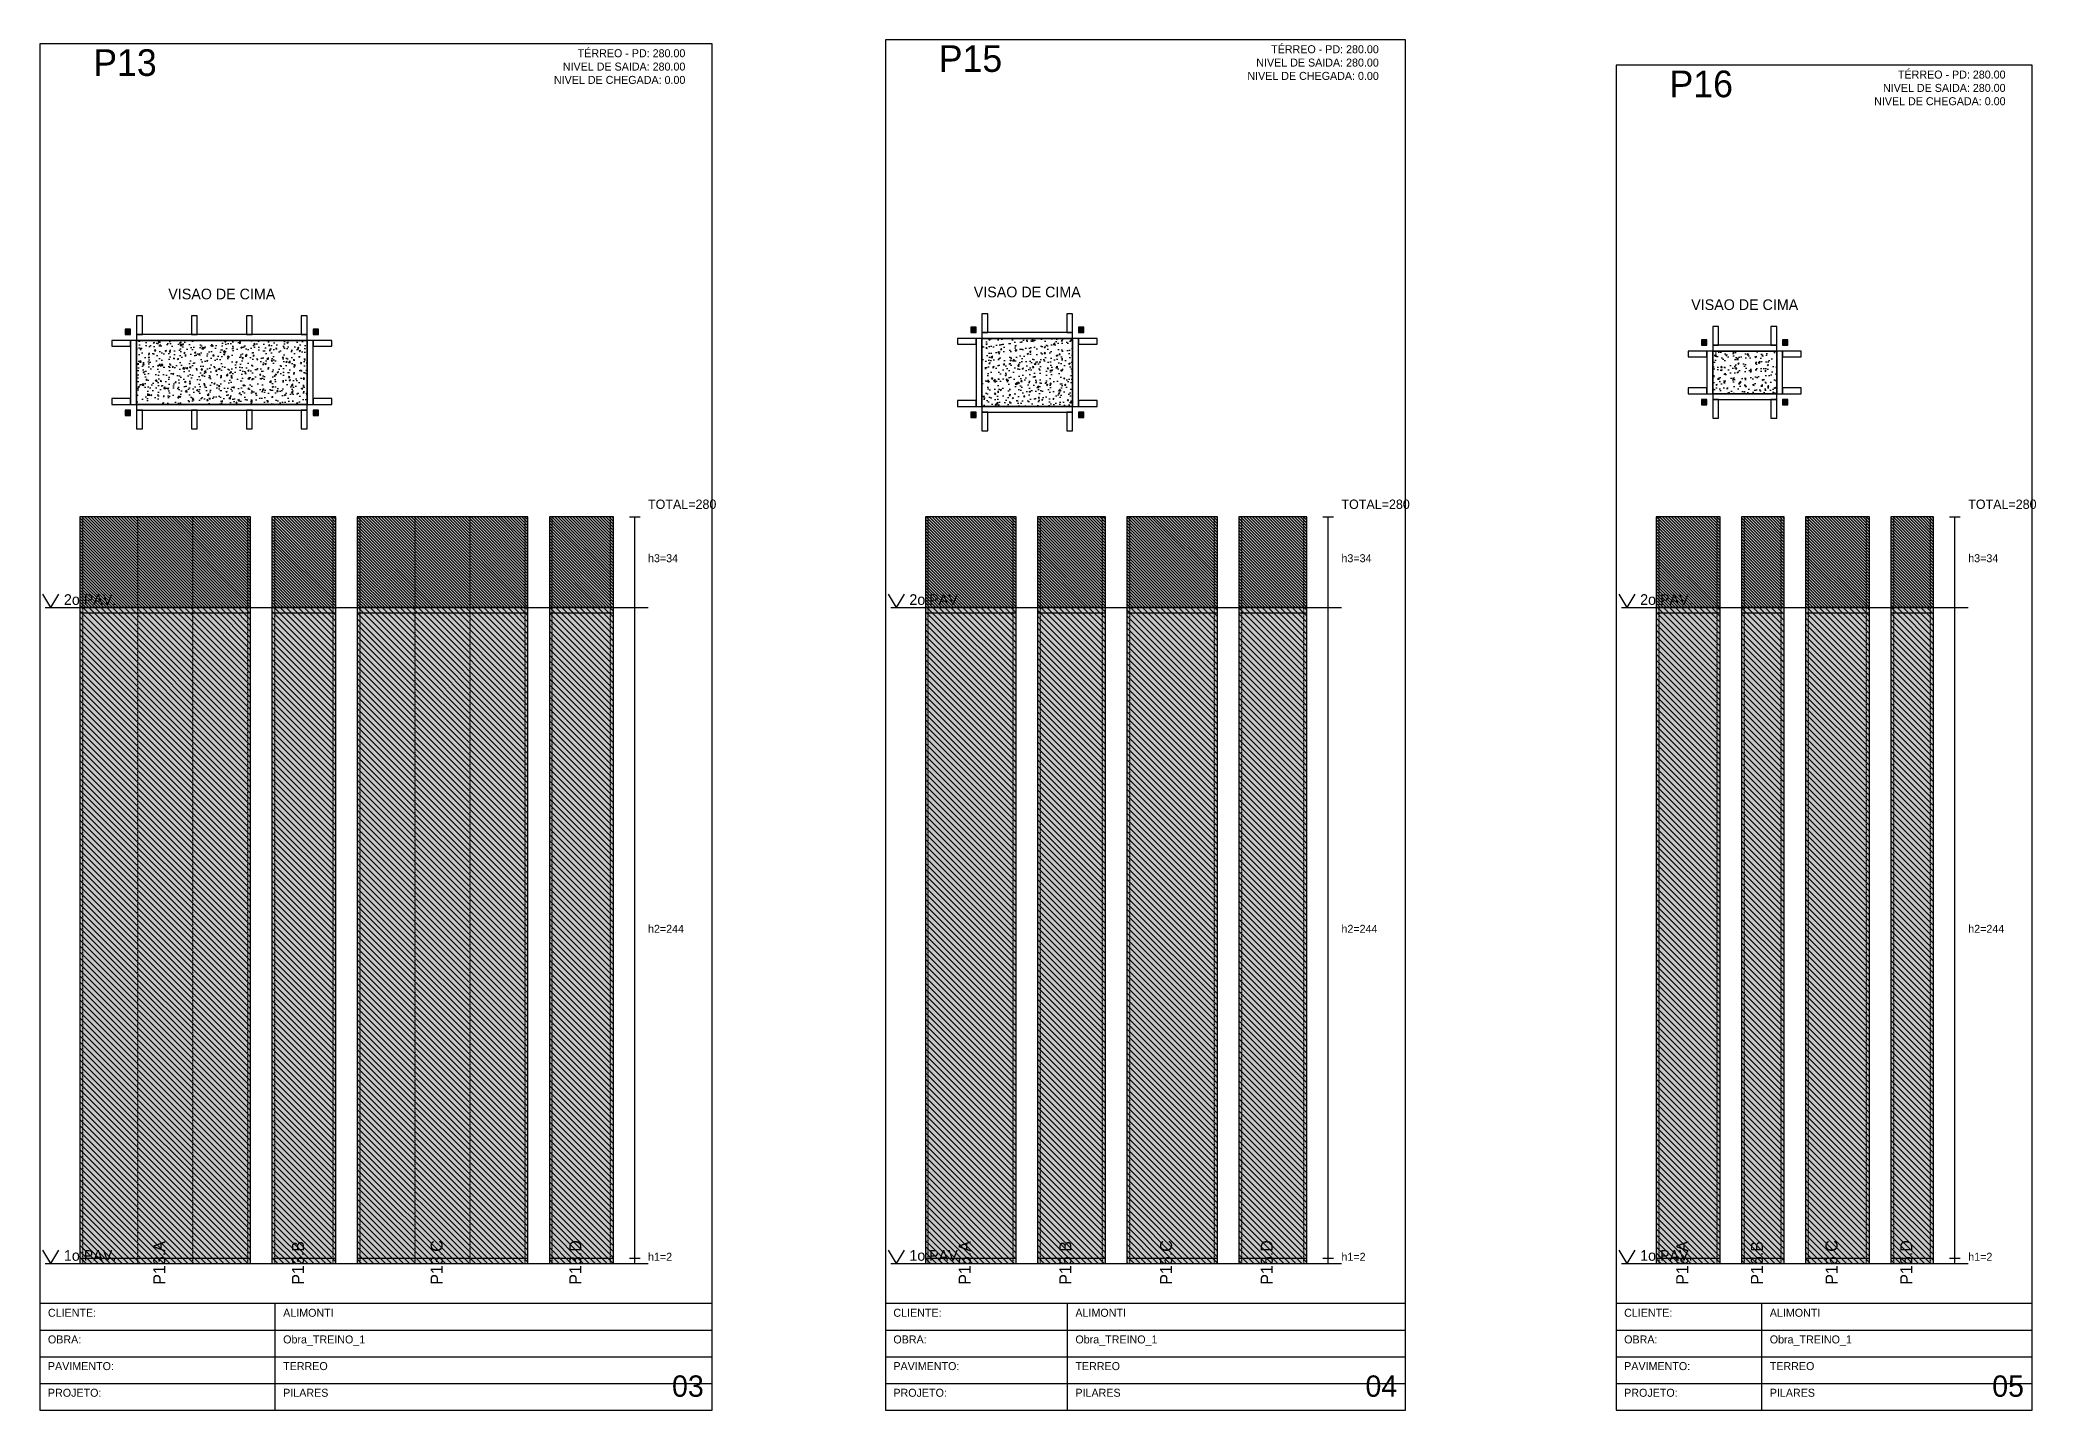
# Model space of a CAD drawing. Header units: metres. Extents: x 0 to 1466, y 0 to 2698.
# Drawn here: x 572 to 1320, y 0 to 514 of the extents above; entities that cross this region are included whole.
import ezdxf
from ezdxf.enums import TextEntityAlignment as Align

# ---------------------------------------------------------------- set-up
doc = ezdxf.new("R2010")
doc.units = ezdxf.units.M
doc.linetypes.add('DASHED', pattern=[0.5, 0.25, -0.25])
for name, color, linetype in [('BORDA_CELULA', 9, 'Continuous'), ('CARIMBO', 9, 'Continuous'), ('CHAPA', 1, 'Continuous'), ('CONCRETO', 4, 'Continuous'), ('COTA', 241, 'Continuous'), ('Hachura', 251, 'Continuous'), ('LABEL_ID', 3, 'Continuous'), ('Nivel', 4, 'Continuous'), ('NOMENCLATURA', 1, 'Continuous'), ('Paineis', 7, 'Continuous'), ('SARR_2.2x7', 82, 'Continuous'), ('Texto Secao', 2, 'Continuous'), ('TEXTO_GERAL', 2, 'Continuous')]:
    doc.layers.add(name, color=color, linetype=linetype)

msp = doc.modelspace()

# ---------------------------------------------------------------- hatches: boundary and pattern name
at = {"layer": 'CHAPA'}
h = msp.add_hatch(color=1, dxfattribs=at)
h.dxf.hatch_style = 1
h.paths.add_polyline_path([(604, 403.4), (606, 403.4), (606, 405.4), (604, 405.4)])
h = msp.add_hatch(color=1, dxfattribs=at)
h.dxf.hatch_style = 1
h.paths.add_polyline_path([(674.4, 403.4), (676.4, 403.4), (676.4, 405.4), (674.4, 405.4)])
h = msp.add_hatch(color=1, dxfattribs=at)
h.dxf.hatch_style = 1
h.paths.add_polyline_path([(921, 404.15), (923, 404.15), (923, 406.15), (921, 406.15)])
h = msp.add_hatch(color=1, dxfattribs=at)
h.dxf.hatch_style = 1
h.paths.add_polyline_path([(961.4, 404.15), (963.4, 404.15), (963.4, 406.15), (961.4, 406.15)])
h = msp.add_hatch(color=1, dxfattribs=at)
h.dxf.hatch_style = 1
h.paths.add_polyline_path([(1195, 399.4), (1197, 399.4), (1197, 401.4), (1195, 401.4)])
h = msp.add_hatch(color=1, dxfattribs=at)
h.dxf.hatch_style = 1
h.paths.add_polyline_path([(1225.4, 399.4), (1227.4, 399.4), (1227.4, 401.4), (1225.4, 401.4)])
h = msp.add_hatch(color=1, dxfattribs=at)
h.dxf.hatch_style = 1
h.paths.add_polyline_path([(604, 373), (606, 373), (606, 375), (604, 375)])
h = msp.add_hatch(color=1, dxfattribs=at)
h.dxf.hatch_style = 1
h.paths.add_polyline_path([(674.4, 373), (676.4, 373), (676.4, 375), (674.4, 375)])
h = msp.add_hatch(color=1, dxfattribs=at)
h.dxf.hatch_style = 1
h.paths.add_polyline_path([(921, 372.25), (923, 372.25), (923, 374.25), (921, 374.25)])
h = msp.add_hatch(color=1, dxfattribs=at)
h.dxf.hatch_style = 1
h.paths.add_polyline_path([(961.4, 372.25), (963.4, 372.25), (963.4, 374.25), (961.4, 374.25)])
h = msp.add_hatch(color=1, dxfattribs=at)
h.dxf.hatch_style = 1
h.paths.add_polyline_path([(1195, 377), (1197, 377), (1197, 379), (1195, 379)])
h = msp.add_hatch(color=1, dxfattribs=at)
h.dxf.hatch_style = 1
h.paths.add_polyline_path([(1225.4, 377), (1227.4, 377), (1227.4, 379), (1225.4, 379)])
at = {"layer": 'COTA'}
h = msp.add_hatch(dxfattribs=at)
h.set_pattern_fill('AR-CONC', scale=0.03)
h.paths.add_polyline_path([(608.2, 377.2), (672.2, 377.2), (672.2, 401.2), (608.2, 401.2)])
h = msp.add_hatch(dxfattribs=at)
h.set_pattern_fill('AR-CONC', scale=0.03)
h.paths.add_polyline_path([(925.2, 376.45), (959.2, 376.45), (959.2, 401.95), (925.2, 401.95)])
h = msp.add_hatch(dxfattribs=at)
h.set_pattern_fill('AR-CONC', scale=0.03)
h.paths.add_polyline_path([(1199.2, 381.2), (1223.2, 381.2), (1223.2, 397.2), (1199.2, 397.2)])
at = {"layer": 'Hachura'}
h = msp.add_hatch(color=7, dxfattribs=at)
h.dxf.hatch_style = 1
h.paths.add_polyline_path([(587, 301), (651, 301), (651, 335), (587, 335)])
h = msp.add_hatch(dxfattribs=at)
h.set_pattern_fill('ANSI31', scale=0.25, angle=270)
h.paths.add_polyline_path([(587, 301), (651, 301), (651, 335), (587, 335)])
h = msp.add_hatch(color=7, dxfattribs=at)
h.dxf.hatch_style = 1
h.paths.add_polyline_path([(659, 301), (683, 301), (683, 335), (659, 335)])
h = msp.add_hatch(dxfattribs=at)
h.set_pattern_fill('ANSI31', scale=0.25, angle=270)
h.paths.add_polyline_path([(659, 301), (683, 301), (683, 335), (659, 335)])
h = msp.add_hatch(color=7, dxfattribs=at)
h.dxf.hatch_style = 1
h.paths.add_polyline_path([(691, 301), (755, 301), (755, 335), (691, 335)])
h = msp.add_hatch(dxfattribs=at)
h.set_pattern_fill('ANSI31', scale=0.25, angle=270)
h.paths.add_polyline_path([(691, 301), (755, 301), (755, 335), (691, 335)])
h = msp.add_hatch(color=7, dxfattribs=at)
h.dxf.hatch_style = 1
h.paths.add_polyline_path([(763, 301), (787, 301), (787, 335), (763, 335)])
h = msp.add_hatch(dxfattribs=at)
h.set_pattern_fill('ANSI31', scale=0.25, angle=270)
h.paths.add_polyline_path([(763, 301), (787, 301), (787, 335), (763, 335)])
h = msp.add_hatch(color=7, dxfattribs=at)
h.dxf.hatch_style = 1
h.paths.add_polyline_path([(904, 301), (938, 301), (938, 335), (904, 335)])
h = msp.add_hatch(dxfattribs=at)
h.set_pattern_fill('ANSI31', scale=0.25, angle=270)
h.paths.add_polyline_path([(904, 301), (938, 301), (938, 335), (904, 335)])
h = msp.add_hatch(color=7, dxfattribs=at)
h.dxf.hatch_style = 1
h.paths.add_polyline_path([(946, 301), (971.5, 301), (971.5, 335), (946, 335)])
h = msp.add_hatch(dxfattribs=at)
h.set_pattern_fill('ANSI31', scale=0.25, angle=270)
h.paths.add_polyline_path([(946, 301), (971.5, 301), (971.5, 335), (946, 335)])
h = msp.add_hatch(color=7, dxfattribs=at)
h.dxf.hatch_style = 1
h.paths.add_polyline_path([(979.5, 301), (1013.5, 301), (1013.5, 335), (979.5, 335)])
h = msp.add_hatch(dxfattribs=at)
h.set_pattern_fill('ANSI31', scale=0.25, angle=270)
h.paths.add_polyline_path([(979.5, 301), (1013.5, 301), (1013.5, 335), (979.5, 335)])
h = msp.add_hatch(color=7, dxfattribs=at)
h.dxf.hatch_style = 1
h.paths.add_polyline_path([(1021.5, 301), (1047, 301), (1047, 335), (1021.5, 335)])
h = msp.add_hatch(dxfattribs=at)
h.set_pattern_fill('ANSI31', scale=0.25, angle=270)
h.paths.add_polyline_path([(1021.5, 301), (1047, 301), (1047, 335), (1021.5, 335)])
h = msp.add_hatch(color=7, dxfattribs=at)
h.dxf.hatch_style = 1
h.paths.add_polyline_path([(1178, 301), (1202, 301), (1202, 335), (1178, 335)])
h = msp.add_hatch(dxfattribs=at)
h.set_pattern_fill('ANSI31', scale=0.25, angle=270)
h.paths.add_polyline_path([(1178, 301), (1202, 301), (1202, 335), (1178, 335)])
h = msp.add_hatch(color=7, dxfattribs=at)
h.dxf.hatch_style = 1
h.paths.add_polyline_path([(1210, 301), (1226, 301), (1226, 335), (1210, 335)])
h = msp.add_hatch(dxfattribs=at)
h.set_pattern_fill('ANSI31', scale=0.25, angle=270)
h.paths.add_polyline_path([(1210, 301), (1226, 301), (1226, 335), (1210, 335)])
h = msp.add_hatch(color=7, dxfattribs=at)
h.dxf.hatch_style = 1
h.paths.add_polyline_path([(1234, 301), (1258, 301), (1258, 335), (1234, 335)])
h = msp.add_hatch(dxfattribs=at)
h.set_pattern_fill('ANSI31', scale=0.25, angle=270)
h.paths.add_polyline_path([(1234, 301), (1258, 301), (1258, 335), (1234, 335)])
h = msp.add_hatch(color=7, dxfattribs=at)
h.dxf.hatch_style = 1
h.paths.add_polyline_path([(1266, 301), (1282, 301), (1282, 335), (1266, 335)])
h = msp.add_hatch(dxfattribs=at)
h.set_pattern_fill('ANSI31', scale=0.25, angle=270)
h.paths.add_polyline_path([(1266, 301), (1282, 301), (1282, 335), (1266, 335)])
h = msp.add_hatch(color=7, dxfattribs=at)
h.dxf.hatch_style = 1
h.paths.add_polyline_path([(587, 55), (651, 55), (651, 301), (587, 301)])
h = msp.add_hatch(dxfattribs=at)
h.set_pattern_fill('ANSI31', scale=0.5, angle=270)
h.paths.add_polyline_path([(587, 55), (651, 55), (651, 301), (587, 301)])
h = msp.add_hatch(color=7, dxfattribs=at)
h.dxf.hatch_style = 1
h.paths.add_polyline_path([(659, 55), (683, 55), (683, 301), (659, 301)])
h = msp.add_hatch(dxfattribs=at)
h.set_pattern_fill('ANSI31', scale=0.5, angle=270)
h.paths.add_polyline_path([(659, 55), (683, 55), (683, 301), (659, 301)])
h = msp.add_hatch(color=7, dxfattribs=at)
h.dxf.hatch_style = 1
h.paths.add_polyline_path([(691, 55), (755, 55), (755, 301), (691, 301)])
h = msp.add_hatch(dxfattribs=at)
h.set_pattern_fill('ANSI31', scale=0.5, angle=270)
h.paths.add_polyline_path([(691, 55), (755, 55), (755, 301), (691, 301)])
h = msp.add_hatch(color=7, dxfattribs=at)
h.dxf.hatch_style = 1
h.paths.add_polyline_path([(763, 55), (787, 55), (787, 301), (763, 301)])
h = msp.add_hatch(dxfattribs=at)
h.set_pattern_fill('ANSI31', scale=0.5, angle=270)
h.paths.add_polyline_path([(763, 55), (787, 55), (787, 301), (763, 301)])
h = msp.add_hatch(color=7, dxfattribs=at)
h.dxf.hatch_style = 1
h.paths.add_polyline_path([(904, 55), (938, 55), (938, 301), (904, 301)])
h = msp.add_hatch(dxfattribs=at)
h.set_pattern_fill('ANSI31', scale=0.5, angle=270)
h.paths.add_polyline_path([(904, 55), (938, 55), (938, 301), (904, 301)])
h = msp.add_hatch(color=7, dxfattribs=at)
h.dxf.hatch_style = 1
h.paths.add_polyline_path([(946, 55), (971.5, 55), (971.5, 301), (946, 301)])
h = msp.add_hatch(dxfattribs=at)
h.set_pattern_fill('ANSI31', scale=0.5, angle=270)
h.paths.add_polyline_path([(946, 55), (971.5, 55), (971.5, 301), (946, 301)])
h = msp.add_hatch(color=7, dxfattribs=at)
h.dxf.hatch_style = 1
h.paths.add_polyline_path([(979.5, 55), (1013.5, 55), (1013.5, 301), (979.5, 301)])
h = msp.add_hatch(dxfattribs=at)
h.set_pattern_fill('ANSI31', scale=0.5, angle=270)
h.paths.add_polyline_path([(979.5, 55), (1013.5, 55), (1013.5, 301), (979.5, 301)])
h = msp.add_hatch(color=7, dxfattribs=at)
h.dxf.hatch_style = 1
h.paths.add_polyline_path([(1021.5, 55), (1047, 55), (1047, 301), (1021.5, 301)])
h = msp.add_hatch(dxfattribs=at)
h.set_pattern_fill('ANSI31', scale=0.5, angle=270)
h.paths.add_polyline_path([(1021.5, 55), (1047, 55), (1047, 301), (1021.5, 301)])
h = msp.add_hatch(color=7, dxfattribs=at)
h.dxf.hatch_style = 1
h.paths.add_polyline_path([(1178, 55), (1202, 55), (1202, 301), (1178, 301)])
h = msp.add_hatch(dxfattribs=at)
h.set_pattern_fill('ANSI31', scale=0.5, angle=270)
h.paths.add_polyline_path([(1178, 55), (1202, 55), (1202, 301), (1178, 301)])
h = msp.add_hatch(color=7, dxfattribs=at)
h.dxf.hatch_style = 1
h.paths.add_polyline_path([(1210, 55), (1226, 55), (1226, 301), (1210, 301)])
h = msp.add_hatch(dxfattribs=at)
h.set_pattern_fill('ANSI31', scale=0.5, angle=270)
h.paths.add_polyline_path([(1210, 55), (1226, 55), (1226, 301), (1210, 301)])
h = msp.add_hatch(color=7, dxfattribs=at)
h.dxf.hatch_style = 1
h.paths.add_polyline_path([(1234, 55), (1258, 55), (1258, 301), (1234, 301)])
h = msp.add_hatch(dxfattribs=at)
h.set_pattern_fill('ANSI31', scale=0.5, angle=270)
h.paths.add_polyline_path([(1234, 55), (1258, 55), (1258, 301), (1234, 301)])
h = msp.add_hatch(color=7, dxfattribs=at)
h.dxf.hatch_style = 1
h.paths.add_polyline_path([(1266, 55), (1282, 55), (1282, 301), (1266, 301)])
h = msp.add_hatch(dxfattribs=at)
h.set_pattern_fill('ANSI31', scale=0.5, angle=270)
h.paths.add_polyline_path([(1266, 55), (1282, 55), (1282, 301), (1266, 301)])

# ---------------------------------------------------------------- linework, layer by layer
at = {"layer": 'BORDA_CELULA', "color": 9}
for points in [[(572, 0), (824, 0), (824, 512.4), (572, 512.4)], [(889, 0), (1084, 0), (1084, 513.9), (889, 513.9)], [(1163, 0), (1319, 0), (1319, 504.4), (1163, 504.4)]]:
    msp.add_lwpolyline(points, close=True, dxfattribs=at)
at = {"layer": 'CARIMBO', "color": 40}
for p, q in [((660.2, 0), (660.2, 40)), ((957.25, 0), (957.25, 40)), ((1217.6, 0), (1217.6, 40)), ((572, 30), (824, 30)), ((889, 30), (1084, 30)), ((1163, 30), (1319, 30)), ((572, 20), (824, 20)), ((889, 20), (1084, 20)), ((1163, 20), (1319, 20)), ((572, 10), (824, 10)), ((889, 10), (1084, 10)), ((1163, 10), (1319, 10))]:
    msp.add_line(p, q, dxfattribs=at)
for points in [[(572, 0), (824, 0), (824, 40), (572, 40)], [(889, 0), (1084, 0), (1084, 40), (889, 40)], [(1163, 0), (1319, 0), (1319, 40), (1163, 40)]]:
    msp.add_lwpolyline(points, close=True, dxfattribs=at)
at = {"layer": 'CHAPA', "color": 1}
for points in [[(604, 403.4), (606, 403.4), (606, 405.4), (604, 405.4)], [(674.4, 403.4), (676.4, 403.4), (676.4, 405.4), (674.4, 405.4)], [(921, 404.15), (923, 404.15), (923, 406.15), (921, 406.15)], [(961.4, 404.15), (963.4, 404.15), (963.4, 406.15), (961.4, 406.15)], [(1195, 399.4), (1197, 399.4), (1197, 401.4), (1195, 401.4)], [(1225.4, 399.4), (1227.4, 399.4), (1227.4, 401.4), (1225.4, 401.4)], [(604, 373), (606, 373), (606, 375), (604, 375)], [(674.4, 373), (676.4, 373), (676.4, 375), (674.4, 375)], [(921, 372.25), (923, 372.25), (923, 374.25), (921, 374.25)], [(961.4, 372.25), (963.4, 372.25), (963.4, 374.25), (961.4, 374.25)], [(1195, 377), (1197, 377), (1197, 379), (1195, 379)], [(1225.4, 377), (1227.4, 377), (1227.4, 379), (1225.4, 379)]]:
    msp.add_lwpolyline(points, close=True, dxfattribs=at)
at = {"layer": 'CONCRETO', "color": 4}
for points in [[(608.2, 377.2), (672.2, 377.2), (672.2, 401.2), (608.2, 401.2)], [(925.2, 376.45), (959.2, 376.45), (959.2, 401.95), (925.2, 401.95)], [(1199.2, 381.2), (1223.2, 381.2), (1223.2, 397.2), (1199.2, 397.2)]]:
    msp.add_lwpolyline(points, close=True, dxfattribs=at)
at = {"layer": 'COTA', "color": 8}
for p, q in [((793, 335), (797, 335)), ((795, 55), (795, 335)), ((1053, 335), (1057, 335)), ((1055, 55), (1055, 335)), ((1288, 335), (1292, 335)), ((1290, 55), (1290, 335)), ((793, 301), (797, 301)), ((793, 301), (797, 301)), ((1053, 301), (1057, 301)), ((1053, 301), (1057, 301)), ((1288, 301), (1292, 301)), ((1288, 301), (1292, 301)), ((793, 57), (797, 57)), ((793, 57), (797, 57)), ((793, 55), (797, 55)), ((1053, 57), (1057, 57)), ((1053, 57), (1057, 57)), ((1053, 55), (1057, 55)), ((1288, 57), (1292, 57)), ((1288, 57), (1292, 57)), ((1288, 55), (1292, 55))]:
    msp.add_line(p, q, dxfattribs=at)
at = {"layer": 'Nivel', "color": 4}
for p, q in [((573, 306), (576, 301)), ((574, 301), (800, 301)), ((579, 306), (576, 301)), ((890, 306), (893, 301)), ((891, 301), (1060, 301)), ((896, 306), (893, 301)), ((1164, 306), (1167, 301)), ((1165, 301), (1295, 301)), ((1170, 306), (1167, 301)), ((573, 60), (576, 55)), ((579, 60), (576, 55)), ((890, 60), (893, 55)), ((896, 60), (893, 55)), ((1164, 60), (1167, 55)), ((1170, 60), (1167, 55)), ((574, 55), (800, 55)), ((891, 55), (1060, 55)), ((1165, 55), (1295, 55))]:
    msp.add_line(p, q, dxfattribs=at)
at = {"layer": 'Paineis', "color": 7}
for p, q in [((587, 299), (651, 299)), ((659, 299), (683, 299)), ((691, 299), (755, 299)), ((763, 299), (787, 299)), ((904, 299), (938, 299)), ((946, 299), (971.5, 299)), ((979.5, 299), (1013.5, 299)), ((1021.5, 299), (1047, 299)), ((1178, 299), (1202, 299)), ((1210, 299), (1226, 299)), ((1234, 299), (1258, 299)), ((1266, 299), (1282, 299)), ((587, 57), (651, 57)), ((659, 57), (683, 57)), ((691, 57), (755, 57)), ((763, 57), (787, 57)), ((904, 57), (938, 57)), ((946, 57), (971.5, 57)), ((979.5, 57), (1013.5, 57)), ((1021.5, 57), (1047, 57)), ((1178, 57), (1202, 57)), ((1210, 57), (1226, 57)), ((1234, 57), (1258, 57)), ((1266, 57), (1282, 57))]:
    msp.add_line(p, q, dxfattribs=at)
for points in [[(606, 377.2), (608.2, 377.2), (608.2, 401.2), (606, 401.2)], [(608.2, 401.2), (672.2, 401.2), (672.2, 403.4), (608.2, 403.4)], [(672.2, 377.2), (674.4, 377.2), (674.4, 401.2), (672.2, 401.2)], [(923, 376.45), (925.2, 376.45), (925.2, 401.95), (923, 401.95)], [(925.2, 401.95), (959.2, 401.95), (959.2, 404.15), (925.2, 404.15)], [(959.2, 376.45), (961.4, 376.45), (961.4, 401.95), (959.2, 401.95)], [(1197, 381.2), (1199.2, 381.2), (1199.2, 397.2), (1197, 397.2)], [(1199.2, 397.2), (1223.2, 397.2), (1223.2, 399.4), (1199.2, 399.4)], [(1223.2, 381.2), (1225.4, 381.2), (1225.4, 397.2), (1223.2, 397.2)], [(608.2, 375), (672.2, 375), (672.2, 377.2), (608.2, 377.2)], [(925.2, 374.25), (959.2, 374.25), (959.2, 376.45), (925.2, 376.45)], [(1199.2, 379), (1223.2, 379), (1223.2, 381.2), (1199.2, 381.2)], [(587, 301), (651, 301), (651, 335), (587, 335)], [(659, 301), (683, 301), (683, 335), (659, 335)], [(691, 301), (755, 301), (755, 335), (691, 335)], [(763, 301), (787, 301), (787, 335), (763, 335)], [(904, 301), (938, 301), (938, 335), (904, 335)], [(946, 301), (971.5, 301), (971.5, 335), (946, 335)], [(979.5, 301), (1013.5, 301), (1013.5, 335), (979.5, 335)], [(1021.5, 301), (1047, 301), (1047, 335), (1021.5, 335)], [(1178, 301), (1202, 301), (1202, 335), (1178, 335)], [(1210, 301), (1226, 301), (1226, 335), (1210, 335)], [(1234, 301), (1258, 301), (1258, 335), (1234, 335)], [(1266, 301), (1282, 301), (1282, 335), (1266, 335)], [(587, 55), (651, 55), (651, 301), (587, 301)], [(659, 55), (683, 55), (683, 301), (659, 301)], [(691, 55), (755, 55), (755, 301), (691, 301)], [(763, 55), (787, 55), (787, 301), (763, 301)], [(904, 55), (938, 55), (938, 301), (904, 301)], [(946, 55), (971.5, 55), (971.5, 301), (946, 301)], [(979.5, 55), (1013.5, 55), (1013.5, 301), (979.5, 301)], [(1021.5, 55), (1047, 55), (1047, 301), (1021.5, 301)], [(1178, 55), (1202, 55), (1202, 301), (1178, 301)], [(1210, 55), (1226, 55), (1226, 301), (1210, 301)], [(1234, 55), (1258, 55), (1258, 301), (1234, 301)], [(1266, 55), (1282, 55), (1282, 301), (1266, 301)]]:
    msp.add_lwpolyline(points, close=True, dxfattribs=at)
at = {"layer": 'SARR_2.2x7', "color": 82, "linetype": 'DASHED'}
for p, q in [((588.1, 55), (588.1, 335)), ((608.7, 55), (608.7, 335)), ((629.3, 55), (629.3, 335)), ((649.9, 55), (649.9, 335)), ((660.1, 55), (660.1, 335)), ((681.9, 55), (681.9, 335)), ((692.1, 55), (692.1, 335)), ((712.7, 55), (712.7, 335)), ((733.3, 55), (733.3, 335)), ((753.9, 55), (753.9, 335)), ((764.1, 55), (764.1, 335)), ((785.9, 55), (785.9, 335)), ((905.1, 55), (905.1, 335)), ((936.9, 55), (936.9, 335)), ((947.1, 55), (947.1, 335)), ((970.4, 55), (970.4, 335)), ((980.6, 55), (980.6, 335)), ((1012.4, 55), (1012.4, 335)), ((1022.6, 55), (1022.6, 335)), ((1045.9, 55), (1045.9, 335)), ((1179.1, 55), (1179.1, 335)), ((1200.9, 55), (1200.9, 335)), ((1211.1, 55), (1211.1, 335)), ((1224.9, 55), (1224.9, 335)), ((1235.1, 55), (1235.1, 335)), ((1256.9, 55), (1256.9, 335)), ((1267.1, 55), (1267.1, 335)), ((1280.9, 55), (1280.9, 335))]:
    msp.add_line(p, q, dxfattribs=at)
at = {"layer": 'SARR_2.2x7', "color": 82}
for points in [[(608.2, 403.4), (610.4, 403.4), (610.4, 410.4), (608.2, 410.4)], [(628.8, 403.4), (631, 403.4), (631, 410.4), (628.8, 410.4)], [(649.4, 403.4), (651.6, 403.4), (651.6, 410.4), (649.4, 410.4)], [(670, 403.4), (672.2, 403.4), (672.2, 410.4), (670, 410.4)], [(925.2, 404.15), (927.4, 404.15), (927.4, 411.15), (925.2, 411.15)], [(957, 404.15), (959.2, 404.15), (959.2, 411.15), (957, 411.15)], [(1199.2, 399.4), (1201.4, 399.4), (1201.4, 406.4), (1199.2, 406.4)], [(1221, 399.4), (1223.2, 399.4), (1223.2, 406.4), (1221, 406.4)], [(599, 399), (606, 399), (606, 401.2), (599, 401.2)], [(674.4, 399), (681.4, 399), (681.4, 401.2), (674.4, 401.2)], [(916, 399.75), (923, 399.75), (923, 401.95), (916, 401.95)], [(961.4, 399.75), (968.4, 399.75), (968.4, 401.95), (961.4, 401.95)], [(1190, 395), (1197, 395), (1197, 397.2), (1190, 397.2)], [(1225.4, 395), (1232.4, 395), (1232.4, 397.2), (1225.4, 397.2)], [(1190, 381.2), (1197, 381.2), (1197, 383.4), (1190, 383.4)], [(1225.4, 381.2), (1232.4, 381.2), (1232.4, 383.4), (1225.4, 383.4)], [(599, 377.2), (606, 377.2), (606, 379.4), (599, 379.4)], [(608.2, 368), (610.4, 368), (610.4, 375), (608.2, 375)], [(628.8, 368), (631, 368), (631, 375), (628.8, 375)], [(649.4, 368), (651.6, 368), (651.6, 375), (649.4, 375)], [(670, 368), (672.2, 368), (672.2, 375), (670, 375)], [(674.4, 377.2), (681.4, 377.2), (681.4, 379.4), (674.4, 379.4)], [(916, 376.45), (923, 376.45), (923, 378.65), (916, 378.65)], [(925.2, 367.25), (927.4, 367.25), (927.4, 374.25), (925.2, 374.25)], [(957, 367.25), (959.2, 367.25), (959.2, 374.25), (957, 374.25)], [(961.4, 376.45), (968.4, 376.45), (968.4, 378.65), (961.4, 378.65)], [(1199.2, 372), (1201.4, 372), (1201.4, 379), (1199.2, 379)], [(1221, 372), (1223.2, 372), (1223.2, 379), (1221, 379)]]:
    msp.add_lwpolyline(points, close=True, dxfattribs=at)

# ---------------------------------------------------------------- texts
at = {"layer": 'CARIMBO', "color": 9}
for s, p in [('CLIENTE:', (575, 35)), ('CLIENTE:', (892, 35)), ('CLIENTE:', (1166, 35)), ('OBRA:', (575, 25)), ('OBRA:', (892, 25)), ('OBRA:', (1166, 25)), ('PAVIMENTO:', (575, 15)), ('PAVIMENTO:', (892, 15)), ('PAVIMENTO:', (1166, 15)), ('PROJETO:', (575, 5)), ('PROJETO:', (892, 5)), ('PROJETO:', (1166, 5))]:
    msp.add_text(s, height=3, dxfattribs=at).set_placement(p)
at = {"layer": 'COTA', "color": 8}
for s, height, p in [('TOTAL=280', 3.5, (800, 338)), ('TOTAL=280', 3.5, (1060, 338)), ('TOTAL=280', 3.5, (1295, 338)), ('h3=34', 3, (800, 318)), ('h3=34', 3, (1060, 318)), ('h3=34', 3, (1295, 318)), ('h2=244', 3, (800, 179)), ('h2=244', 3, (1060, 179)), ('h2=244', 3, (1295, 179)), ('h1=2', 3, (800, 56)), ('h1=2', 3, (1060, 56)), ('h1=2', 3, (1295, 56))]:
    msp.add_text(s, height=height, dxfattribs=at).set_placement(p)
at = {"layer": 'LABEL_ID', "color": 3}
for s, p in [('03', (809, 5)), ('04', (1069, 5)), ('05', (1304, 5))]:
    msp.add_text(s, height=8, dxfattribs=at).set_placement(p)
at = {"layer": 'Nivel', "color": 4}
for s, p in [('2o PAV.', (581, 302)), ('2o PAV.', (898, 302)), ('2o PAV.', (1172, 302)), ('1o PAV.', (581, 56)), ('1o PAV.', (898, 56)), ('1o PAV.', (1172, 56))]:
    msp.add_text(s, height=4, dxfattribs=at).set_placement(p)
at = {"layer": 'NOMENCLATURA', "color": 1}
for s, p in [('P13', (592, 500.4)), ('P15', (909, 501.9)), ('P16', (1183, 492.4))]:
    msp.add_text(s, height=10, dxfattribs=at).set_placement(p)
at = {"layer": 'Texto Secao', "color": 2}
for p in [(640.2, 415.4), (942.2, 416.15), (1211.2, 411.4)]:
    msp.add_text('VISAO DE CIMA', height=4, dxfattribs=at).set_placement(p, align=Align.BOTTOM_CENTER)
for s, p in [('P13.A', (619, 47)), ('P13.B', (671, 47)), ('P13.C', (723, 47)), ('P13.D', (775, 47)), ('P15.A', (921, 47)), ('P15.B', (958.75, 47)), ('P15.C', (996.5, 47)), ('P15.D', (1034.25, 47)), ('P16.A', (1190, 47)), ('P16.B', (1218, 47)), ('P16.C', (1246, 47)), ('P16.D', (1274, 47))]:
    msp.add_text(s, height=4.5, rotation=90, dxfattribs=at).set_placement(p)
at = {"layer": 'TEXTO_GERAL', "color": 2}
for s, p in [('TÉRREO - PD: 280.00', (814, 507.4)), ('TÉRREO - PD: 280.00', (1074, 508.9)), ('NIVEL DE SAIDA: 280.00', (814, 502.4)), ('NIVEL DE CHEGADA: 0.00', (1074, 498.9)), ('NIVEL DE SAIDA: 280.00', (1074, 503.9)), ('TÉRREO - PD: 280.00', (1309, 499.4)), ('NIVEL DE CHEGADA: 0.00', (814, 497.4)), ('NIVEL DE SAIDA: 280.00', (1309, 494.4)), ('NIVEL DE CHEGADA: 0.00', (1309, 489.4))]:
    msp.add_text(s, height=3, dxfattribs=at).set_placement(p, align=Align.RIGHT)
for s, p in [('ALIMONTI', (663.2, 35)), ('ALIMONTI', (960.25, 35)), ('ALIMONTI', (1220.6, 35)), ('Obra_TREINO_1', (663.2, 25)), ('Obra_TREINO_1', (960.25, 25)), ('Obra_TREINO_1', (1220.6, 25)), ('TERREO', (663.2, 15)), ('TERREO', (960.25, 15)), ('TERREO', (1220.6, 15)), ('PILARES', (663.2, 5)), ('PILARES', (960.25, 5)), ('PILARES', (1220.6, 5))]:
    msp.add_text(s, height=3, dxfattribs=at).set_placement(p)

doc.saveas('drawing.dxf')
